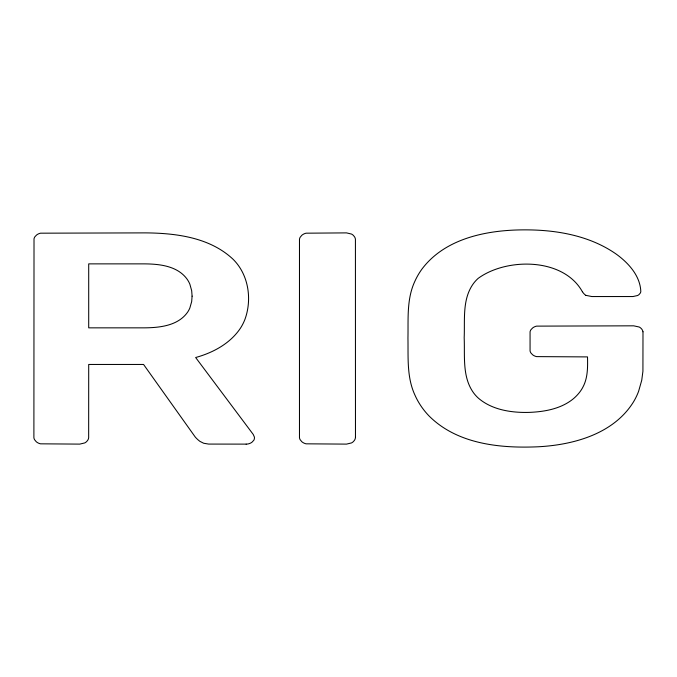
<?xml version="1.0" encoding="UTF-8"?>
<svg xmlns="http://www.w3.org/2000/svg" width="677" height="677" viewBox="0 0 677 677"><rect width="100%" height="100%" fill="white"/><g stroke="black" fill="none" stroke-linecap="round" stroke-linejoin="round"><path stroke-width="1.02" d="M246.157 444.12L208.618 444.078L203.701 443.257L199.986 441.404A29.923 29.923 0 0 1 195.23 437.012L143.558 364.454L88.704 364.454L88.662 437.621A6.085 6.085 0 0 1 87.705 440.295L86.741 441.463A8.674 8.674 0 0 1 86.14 442.005A8.183 8.183 0 0 1 84.743 442.927L79.768 444.112L40.527 443.824A10.053 10.053 0 0 1 36.27 441.751L34.544 439.669A5.729 5.729 0 0 1 33.892 437.621L34.019 238.837A6.211 6.211 0 0 1 34.925 236.747L36.609 234.995A10.07 10.07 0 0 1 40.527 233.184L145.53 232.88C176.037 233.142 209.794 237.399 232.99 259.189C248.603 274.498 252.293 299.285 244.922 319.417A48.295 48.295 0 0 1 240.428 328.218C230.188 343.527 213.043 352.742 195.645 357.515L253.257 434.465L254.374 437.012A4.214 4.214 0 0 1 254.442 437.782L254.408 438.451A4.891 4.891 0 0 1 253.807 440.27L251.878 442.309A9.884 9.884 0 0 1 246.157 444.129M585.927 295.35L591.85 296.551L632.978 296.543L637.522 295.536A7.599 7.599 0 0 0 639.096 294.512L640.349 292.989A4.206 4.206 0 0 0 640.806 291.516C640.23 275.877 628.561 263.099 616.535 254.332C592.036 237.009 561.402 230.713 531.851 229.952A267.542 267.542 0 0 0 520.359 229.901C484.707 230.518 444.383 239.057 421.839 269.234A68.335 68.335 0 0 0 414.84 281.353C406.547 299.099 408.358 319.036 407.952 338.051C408.316 357.109 406.649 377.055 414.84 394.877A70.924 70.924 0 0 0 421.839 407.258L423.54 409.568A74.572 74.572 0 0 0 429.201 416.11C457.415 444.205 500.21 448.453 538.037 446.786C573.631 444.924 613.853 433.889 633.638 401.664A65.39 65.39 0 0 0 638.589 391.374L641.745 380.22L642.922 371.284L642.989 331.789M582.381 291.728C563.247 257.319 506.362 257.7 478.182 278.365A34.992 34.992 0 0 0 473.401 283.604C462.078 299.242 464.972 319.595 464.185 337.747C464.972 356.229 462.061 376.945 473.587 392.872A35.923 35.923 0 0 0 478.487 398.254C490.503 408.536 506.794 411.963 522.238 412.395A126.328 126.328 0 0 0 529.93 412.361C544.807 411.692 560.505 408.84 572.522 399.447A42.575 42.575 0 0 0 579.419 392.516A34.544 34.544 0 0 0 582.956 387.032C587.873 377.825 587.746 367.036 587.509 356.906L536.573 356.61A10.07 10.07 0 0 1 532.647 354.807L530.971 353.039A6.211 6.211 0 0 1 530.066 350.948L530.066 331.789A6.211 6.211 0 0 1 530.971 329.691L532.655 327.939A10.07 10.07 0 0 1 536.573 326.128L633.68 325.823L639.19 327.016A8.166 8.166 0 0 1 641.187 328.48L641.711 329.073A6.508 6.508 0 0 1 642.989 331.789M585.893 295.4A11.797 11.797 0 0 1 582.423 291.694M192.09 296.154L191.676 301.578L189.831 308.06A25.184 25.184 0 0 1 187.47 312.368C177.848 325.84 159.603 327.719 144.345 327.846L88.704 327.846L88.704 263.869L144.345 263.869C159.247 263.988 176.782 265.773 186.59 278.475A26.2 26.2 0 0 1 189.865 284.196L191.684 290.729L192.09 296.154M355.467 436.877L355.425 437.621A6.085 6.085 0 0 1 354.469 440.295L353.504 441.463A8.674 8.674 0 0 1 352.903 442.005A8.183 8.183 0 0 1 351.507 442.927L346.531 444.112L306.114 443.824A10.053 10.053 0 0 1 301.849 441.751L300.123 439.669A5.729 5.729 0 0 1 299.471 437.621L299.479 239.379A5.729 5.729 0 0 1 300.123 237.331L301.857 235.257A10.053 10.053 0 0 1 306.114 233.184L346.531 232.888L351.507 234.064A8.183 8.183 0 0 1 352.573 234.733A8.674 8.674 0 0 1 353.504 235.537L354.655 237.018A6.059 6.059 0 0 1 355.425 239.379L355.467 436.877"/></g></svg>
